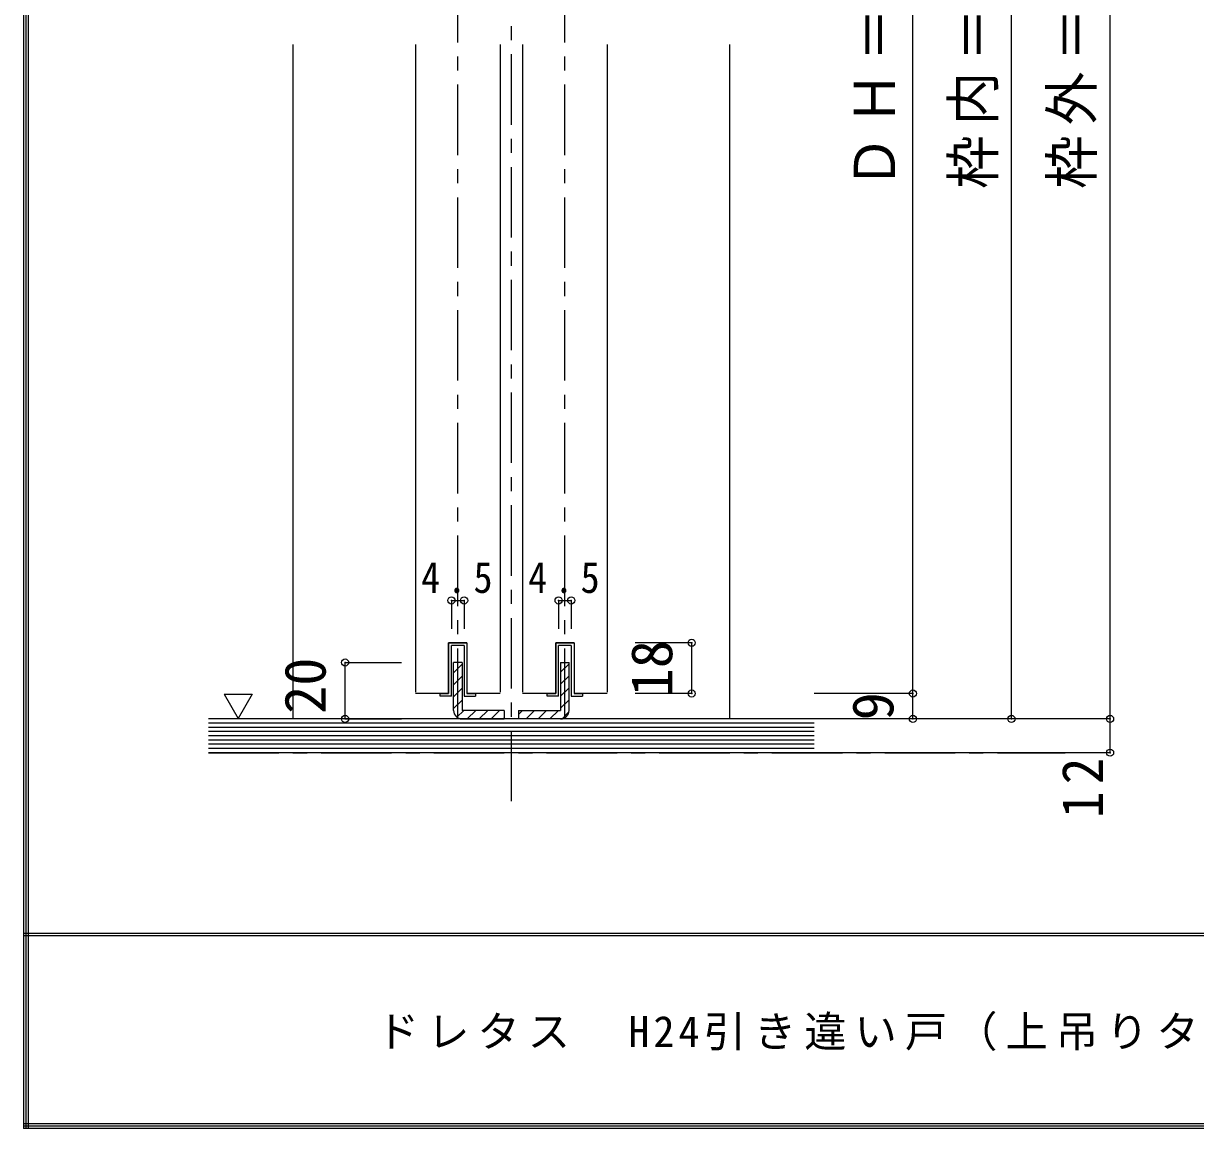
# Model space of a CAD drawing. Units: millimetres at full size, sheet at 1:5; details may follow other scales. Extents: x -973 to 977, y -718 to 696.
# Drawn here: x -973.3 to -557.4, y -700.8 to -308.8 of the extents above; entities that cross this region are included whole.
import ezdxf
from ezdxf.enums import TextEntityAlignment as Align

# ---------------------------------------------------------------- set-up
doc = ezdxf.new("R2010")
doc.units = ezdxf.units.MM
doc.header["$LTSCALE"] = 5
doc.header["$PDMODE"] = 32
doc.header["$PDSIZE"] = 2.5
doc.linetypes.add('CHAIN1', pattern=[8, 5, -1, 1, -1])
doc.linetypes.add('DASHED1', pattern=[1.8, 1.2, -0.6])
for name, color, linetype in [('0-1_通り芯', 4, 'CHAIN1'), ('0-3_仕上げ', 2, 'Continuous'), ('0-4_枠', 3, 'Continuous'), ('0-6_扉', 6, 'Continuous'), ('0-7_金物', 7, 'Continuous'), ('0-A_文字', 7, 'Continuous'), ('0-B_寸法', 7, 'Continuous'), ('0-C_ハッチ', 4, 'DASHED1'), ('F-1_枠', 6, 'Continuous'), ('F-A_文字', 7, 'Continuous')]:
    doc.layers.add(name, color=color, linetype=linetype)
doc.styles.add('ＭＳ ゴシック', font='')
doc.styles.get('ＭＳ ゴシック').set_extended_font_data('MS Gothic')

msp = doc.modelspace()

# ---------------------------------------------------------------- linework, layer by layer
at = {"layer": '0-1_通り芯'}
for p, q in [((-800.19, -584.724), (-800.19, 30.849)), ((-819.19, -555.5), (-819.19, -25)), ((-781.19, -555.5), (-781.19, -25)), ((-907.69, -567.5), (-603.69, -567.5))]:
    msp.add_line(p, q, dxfattribs=at)
at = {"layer": '0-3_仕上げ'}
for p, q in [((-692.69, -555.5), (-907.69, -555.5)), ((-692.69, -567.5), (-907.69, -567.5))]:
    msp.add_line(p, q, dxfattribs=at)
at = {"layer": '0-3_仕上げ', "color": 7}
for p, q in [((-692.69, -557), (-907.69, -557)), ((-692.69, -558.5), (-907.69, -558.5)), ((-692.69, -560), (-907.69, -560)), ((-692.69, -561.5), (-907.69, -561.5)), ((-692.69, -563), (-907.69, -563)), ((-692.69, -564.5), (-907.69, -564.5)), ((-692.69, -566), (-907.69, -566))]:
    msp.add_line(p, q, dxfattribs=at)
at = {"layer": '0-4_枠', "color": 4}
for p, q in [((-877.69, -316.25), (-877.69, -555.5)), ((-722.69, -555.5), (-722.69, -316.25))]:
    msp.add_line(p, q, dxfattribs=at)
at = {"layer": '0-6_扉'}
for p, q in [((-834.19, -316.25), (-834.19, -546)), ((-804.19, -316.25), (-804.19, -546)), ((-796.19, -316.25), (-796.19, -546)), ((-766.19, -316.25), (-766.19, -546)), ((-822.44, -528.5), (-822.44, -546.5)), ((-815.94, -528.5), (-822.44, -528.5)), ((-815.94, -528.5), (-815.94, -546.5)), ((-784.44, -528.5), (-784.44, -546.5)), ((-777.94, -528.5), (-784.44, -528.5)), ((-777.94, -528.5), (-777.94, -546.5)), ((-822.44, -546.5), (-834.19, -546.5)), ((-804.19, -546.5), (-815.94, -546.5)), ((-784.44, -546.5), (-796.19, -546.5)), ((-766.19, -546.5), (-777.94, -546.5))]:
    msp.add_line(p, q, dxfattribs=at)
at = {"layer": '0-7_金物'}
for p, q in [((-822.44, -546.5), (-822.44, -528.5)), ((-822.44, -528.5), (-815.94, -528.5)), ((-821.44, -547.5), (-821.44, -529.5)), ((-816.94, -529.5), (-821.44, -529.5)), ((-816.94, -529.5), (-816.94, -547.5)), ((-815.94, -528.5), (-815.94, -546.5)), ((-784.44, -546.5), (-784.44, -528.5)), ((-784.44, -528.5), (-777.94, -528.5)), ((-783.44, -547.5), (-783.44, -529.5)), ((-778.94, -529.5), (-783.44, -529.5)), ((-778.94, -529.5), (-778.94, -547.5)), ((-777.94, -528.5), (-777.94, -546.5)), ((-825.44, -546.5), (-822.44, -546.5)), ((-825.44, -547.5), (-825.44, -546.5)), ((-821.44, -547.5), (-825.44, -547.5)), ((-816.94, -547.5), (-812.94, -547.5)), ((-815.94, -546.5), (-812.94, -546.5)), ((-812.94, -546.5), (-812.94, -547.5)), ((-787.44, -546.5), (-784.44, -546.5)), ((-787.44, -547.5), (-787.44, -546.5)), ((-783.44, -547.5), (-787.44, -547.5)), ((-778.94, -547.5), (-774.94, -547.5)), ((-777.94, -546.5), (-774.94, -546.5)), ((-774.94, -546.5), (-774.94, -547.5))]:
    msp.add_line(p, q, dxfattribs=at)
at = {"layer": '0-7_金物', "color": 3}
for p, q in [((-817.69, -535.5), (-820.69, -535.5)), ((-820.69, -552.5), (-820.69, -535.5)), ((-817.69, -535.5), (-817.69, -552.5)), ((-782.69, -535.5), (-779.69, -535.5)), ((-782.69, -535.5), (-782.69, -552.5)), ((-779.69, -552.5), (-779.69, -535.5)), ((-802.69, -552.5), (-817.69, -552.5)), ((-802.69, -552.5), (-802.69, -555.5)), ((-797.69, -552.5), (-797.69, -555.5)), ((-797.69, -552.5), (-782.69, -552.5)), ((-817.69, -555.5), (-802.69, -555.5)), ((-782.69, -555.5), (-797.69, -555.5))]:
    msp.add_line(p, q, dxfattribs=at)
for centre, start, end in [((-817.69, -552.5), 180, 270), ((-782.69, -552.5), 270, 0)]:
    msp.add_arc(centre, 3, start, end, dxfattribs=at)
at = {"layer": '0-A_文字'}
msp.add_line((-902.126, -546.686), (-897.126, -555.347), dxfattribs=at)
msp.add_lwpolyline([(-902.126, -546.686), (-892.126, -546.686), (-897.126, -555.347)], dxfattribs=at)
at = {"layer": '0-B_寸法', "color": 4}
for p, q in [((-622.69, -555.5), (-622.69, -45)), ((-587.69, -555.5), (-587.69, -45)), ((-657.69, -546), (-657.69, -75.5)), ((-821.44, -513.5), (-821.44, -523.5)), ((-821.44, -513.5), (-816.94, -513.5)), ((-816.94, -513.5), (-816.94, -523.5)), ((-783.44, -513.5), (-783.44, -523.5)), ((-783.44, -513.5), (-778.94, -513.5)), ((-778.94, -513.5), (-778.94, -523.5)), ((-736.19, -528.5), (-756.19, -528.5)), ((-736.19, -546.5), (-736.19, -528.5)), ((-859.19, -535.5), (-839.19, -535.5)), ((-859.19, -555.5), (-859.19, -535.5)), ((-736.19, -546.5), (-756.19, -546.5)), ((-657.69, -546.5), (-692.69, -546.5)), ((-657.69, -555.5), (-657.69, -546)), ((-657.69, -555.5), (-657.69, -546.5)), ((-859.19, -555.5), (-839.19, -555.5)), ((-587.69, -555.5), (-692.69, -555.5)), ((-587.69, -567.5), (-587.69, -555.5)), ((-587.69, -567.5), (-692.69, -567.5))]:
    msp.add_line(p, q, dxfattribs=at)
at = {"layer": '0-B_寸法'}
for p in [(-821.44, -513.5), (-816.94, -513.5), (-783.44, -513.5), (-778.94, -513.5), (-736.19, -528.5), (-859.19, -535.5), (-736.19, -546.5), (-657.69, -546.5), (-859.19, -555.5), (-657.69, -555.5), (-622.69, -555.5), (-587.69, -555.5), (-587.69, -567.5)]:
    msp.add_point(p, dxfattribs=at)
at = {"layer": '0-C_ハッチ', "linetype": 'Continuous'}
for p, q in [((-820.69, -539.145), (-817.69, -536.145)), ((-782.69, -538.982), (-779.69, -535.982)), ((-820.69, -543.388), (-817.69, -540.388)), ((-782.69, -543.225), (-779.69, -540.225)), ((-820.69, -547.631), (-817.69, -544.631)), ((-782.69, -547.468), (-779.69, -544.468)), ((-820.69, -551.873), (-817.69, -548.873)), ((-782.69, -551.71), (-779.69, -548.71)), ((-819.481, -554.907), (-817.075, -552.5)), ((-815.832, -555.5), (-812.832, -552.5)), ((-811.589, -555.5), (-808.589, -552.5)), ((-807.347, -555.5), (-804.347, -552.5)), ((-797.69, -553.982), (-796.208, -552.5)), ((-794.965, -555.5), (-791.965, -552.5)), ((-790.723, -555.5), (-787.723, -552.5)), ((-786.48, -555.5), (-783.48, -552.5)), ((-782.197, -555.459), (-779.73, -552.993)), ((-803.104, -555.5), (-802.691, -555.087))]:
    msp.add_line(p, q, dxfattribs=at)
at = {"layer": 'F-1_枠'}
for p, q in [((-973.347, 695.833), (-973.347, -700.833)), ((-972.514, 695.833), (-972.514, -700.833)), ((-971.68, 695.833), (-971.68, -700.833)), ((976.653, -631.667), (-973.347, -631.667)), ((976.653, -632.5), (-973.347, -632.5)), ((976.653, -699.167), (-973.347, -699.167)), ((976.653, -700), (-973.347, -700)), ((976.653, -700.833), (-973.347, -700.833))]:
    msp.add_line(p, q, dxfattribs=at)

# ---------------------------------------------------------------- texts
at = {"layer": '0-B_寸法', "style": 'ＭＳ ゴシック'}
for s, p in [('18', (-738.69, -547.5)), ('20', (-861.69, -553.707)), ('9', (-660.19, -556))]:
    msp.add_text(s, height=14.66, rotation=90, dxfattribs=at).set_placement(p, align=Align.BOTTOM_LEFT)
at = {"layer": '0-B_寸法', "char_height": 14.66, "attachment_point": 7, "rotation": 90, "style": 'ＭＳ ゴシック'}
for s, insert in [('\\T1.19;\\W0.95;ＤＨ＝2,383', (-660.19, -367.5)), ('\\T1.19;\\W0.95;枠内＝2,400', (-625.19, -367.5)), ('\\T1.19;\\W0.95;枠外＝2,430', (-590.19, -367.5)), ('\\T1.27;\\W0.95;12', (-590.19, -590.75))]:
    msp.add_mtext(s, dxfattribs=dict(at, insert=insert))
at = {"layer": '0-B_寸法', "char_height": 11, "attachment_point": 7, "style": 'ＭＳ ゴシック'}
for insert in [(-832.19, -511), (-794.19, -511)]:
    msp.add_mtext('\\T1.38;\\W0.9;4.5', dxfattribs=dict(at, insert=insert))
at = {"layer": 'F-A_文字', "insert": (-847.938, -673.333), "char_height": 11, "attachment_point": 7, "style": 'ＭＳ ゴシック'}
msp.add_mtext('\\T1.19;ドレタス\u3000H24引き違い戸（上吊りタイプ・天井レール埋込）固定枠155㎜幅\u30002方枠', dxfattribs=at)

doc.saveas('drawing.dxf')
